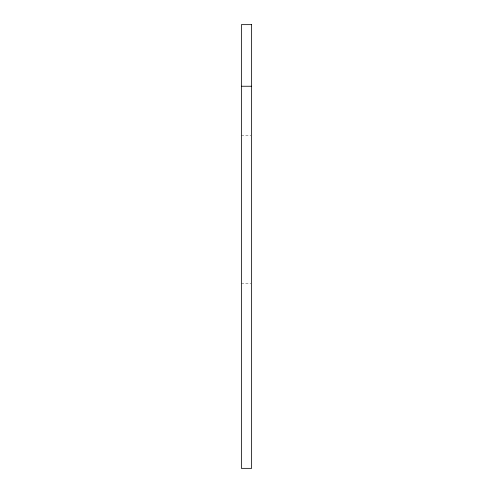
<?xml version="1.0" encoding="UTF-8"?>
<svg xmlns="http://www.w3.org/2000/svg" width="493" height="493" viewBox="0 0 493 493"><rect width="100%" height="100%" fill="white"/><g stroke="black" fill="none" stroke-linecap="round" stroke-linejoin="round"><path stroke-width="0.37" stroke-dasharray="2.46 1.85" d="M241.367 135.526L250.9 135.526M241.367 283.358L250.9 283.358"/><path stroke-width="0.74" d="M241.367 86.244L251.633 86.244M251.633 24.65L241.367 24.65L241.367 468.35L251.633 468.35L251.633 24.65"/></g></svg>
